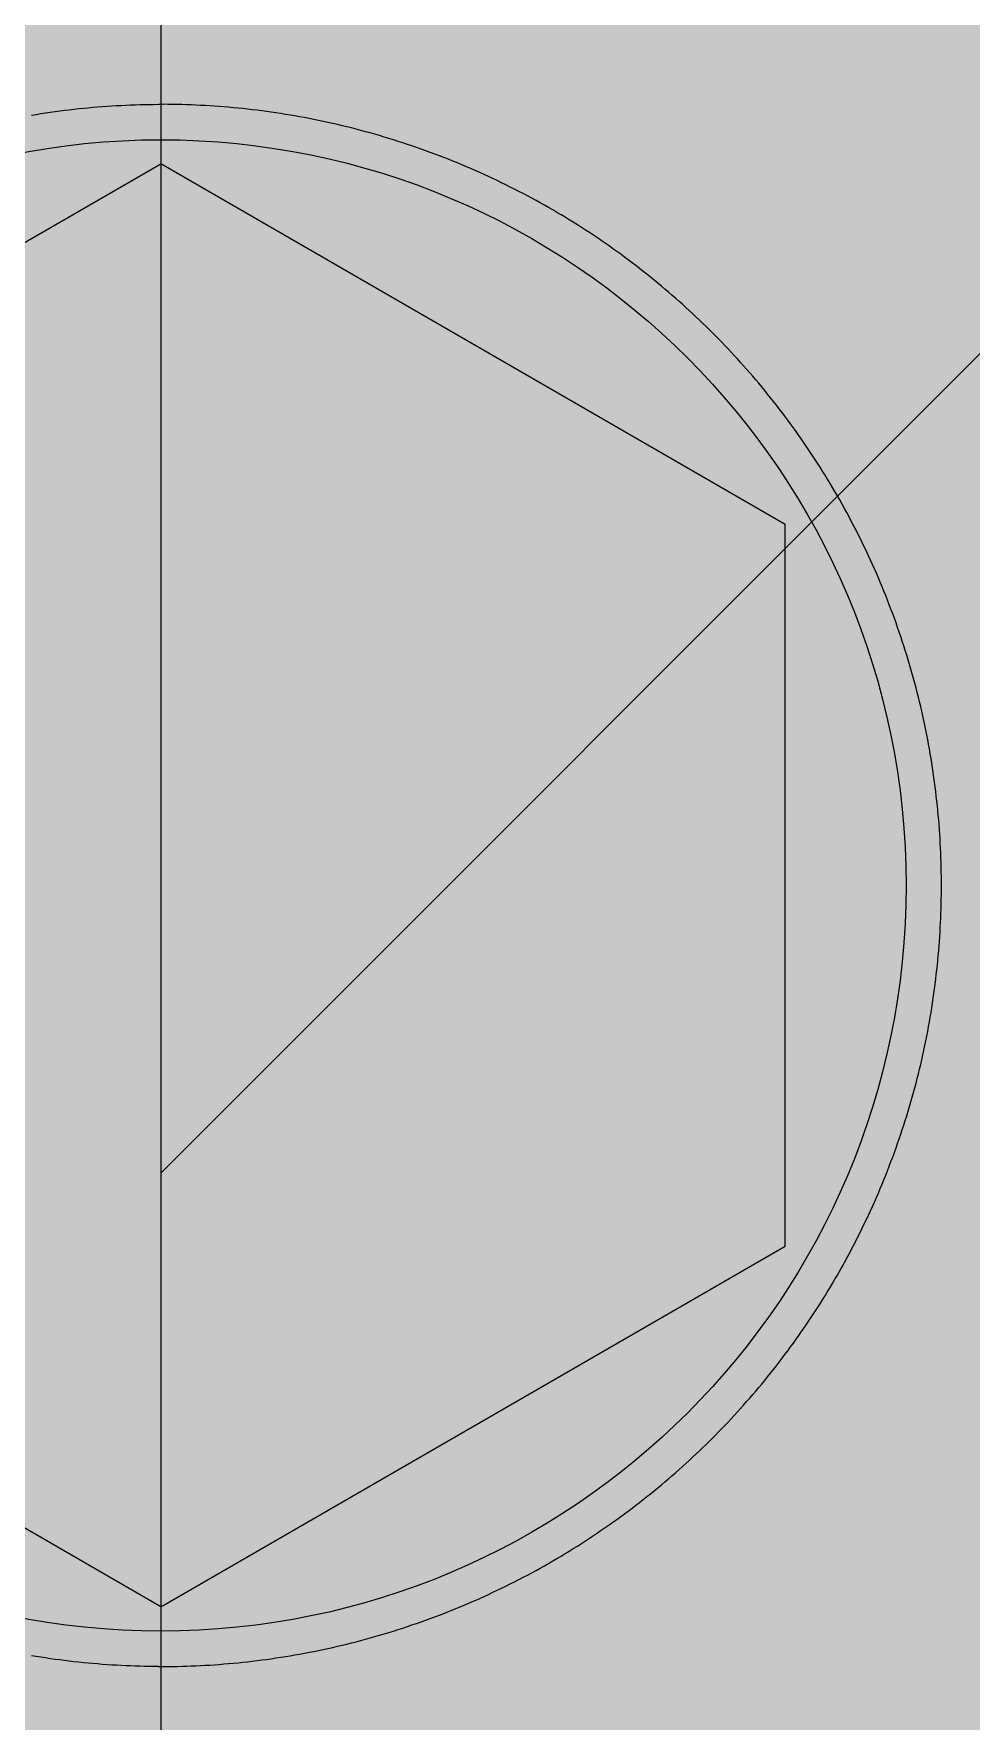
# Model space of a CAD drawing. Header units: millimetres. Extents: x 126 to 12547, y 1644 to 26714.
# Drawn here: x 9359.46 to 9362.46, y 3332.36 to 3337.76 of the extents above; entities that cross this region are included whole.
import ezdxf

# ---------------------------------------------------------------- set-up
doc = ezdxf.new("R2010")
doc.units = ezdxf.units.MM
for name, color, linetype, lineweight in [('F_ARREDI', 7, 'Continuous', 5), ('F_FERRAMENTA', 253, 'Continuous', 5), ('F_MULTI laminato OPACO_retino', 1, 'Continuous', 5), ('F_MULTI tessuto', 151, 'Continuous', 5), ('F_MULTI_tessuto_retino', 8, 'Continuous', 5)]:
    doc.layers.add(name, color=color, linetype=linetype, lineweight=lineweight)
doc.layers.add('TRATTEGGI - Hatch', color=7, linetype='Continuous')

# ---------------------------------------------------------------- blocks, each defined once
blk = doc.blocks.new('CASSETTIERA INTERNA_armadi_sez._..........')
at = {"layer": 'F_MULTI laminato OPACO_retino'}
h = blk.add_hatch(color=9, dxfattribs=at)
h.dxf.hatch_style = 1
h.paths.add_polyline_path([(737308.4138, 530376.8016), (737838.4138, 530376.8016), (737838.4138, 529835.8018), (737308.4138, 529835.8018)])
at = {"layer": 'F_MULTI laminato OPACO_retino', "true_color": 0x636466, "transparency": 33554503}
h = blk.add_hatch(dxfattribs=at)
h.set_pattern_fill('ANSI31', color=251)
h.paths.add_polyline_path([(737820.4138, 529884.3016), (737838.4138, 529884.3016), (737838.4138, 530008.3016), (737820.4138, 530008.3016)])
at = {"layer": 'TRATTEGGI - Hatch', "true_color": 0xc7c8ca}
h = blk.add_hatch(color=9, dxfattribs=at)
h.dxf.hatch_style = 1
h.paths.add_polyline_path([(737820.4138, 529884.3016), (737838.4138, 529884.3016), (737838.4138, 530008.3016), (737820.4138, 530008.3016)])
at = {"layer": 'F_MULTI tessuto'}
blk.add_lwpolyline([(737820.4138, 529884.3016), (737838.4138, 529884.3016), (737838.4138, 530008.3016), (737820.4138, 530008.3016)], close=True, dxfattribs=at)
blk = doc.blocks.new('ARMADIO_camera master_sez._2')
at = {"layer": 'F_MULTI_tessuto_retino', "true_color": 0x939598}
h = blk.add_hatch(color=252, dxfattribs=at)
h.dxf.hatch_style = 1
h.paths.add_polyline_path([(737273.4138, 529835.8018), (737853.4138, 529835.8018), (737853.4138, 531875.8018), (737273.4138, 531875.8018)])
at = {"layer": 'F_FERRAMENTA'}
for p, q in [((737803.0752, 529908.2785), (737803.0904, 529908.2805)), ((737803.0904, 529908.2805), (737803.1056, 529908.2825)), ((737803.1056, 529908.2825), (737803.1207, 529908.2843)), ((737803.1207, 529908.2843), (737803.1359, 529908.286)), ((737803.1359, 529908.286), (737803.151, 529908.2877)), ((737803.151, 529908.2877), (737803.1662, 529908.2892)), ((737803.1662, 529908.2892), (737803.1813, 529908.2907)), ((737803.1813, 529908.2907), (737803.1964, 529908.292)), ((737803.1964, 529908.292), (737803.2115, 529908.2933)), ((737803.2115, 529908.2933), (737803.2266, 529908.2945)), ((737803.2266, 529908.2945), (737803.2417, 529908.2956)), ((737803.2417, 529908.2956), (737803.2568, 529908.2966)), ((737803.2568, 529908.2966), (737803.2718, 529908.2975)), ((737803.2718, 529908.2975), (737803.2868, 529908.2983)), ((737803.2868, 529908.2983), (737803.3019, 529908.299)), ((737803.3019, 529908.299), (737803.3169, 529908.2997)), ((737803.3169, 529908.2997), (737803.3318, 529908.3002)), ((737803.3318, 529908.3002), (737803.3468, 529908.3007)), ((737803.3468, 529908.3007), (737803.3617, 529908.301)), ((737803.3617, 529908.301), (737803.3766, 529908.3013)), ((737803.3766, 529908.3013), (737803.3915, 529908.3015)), ((737803.3915, 529908.3015), (737803.4064, 529908.3016)), ((737803.4064, 529908.3016), (737803.4212, 529908.3016)), ((737803.436, 529908.3015), (737803.4212, 529908.3016)), ((737803.4509, 529908.3013), (737803.436, 529908.3015)), ((737803.4658, 529908.301), (737803.4509, 529908.3013)), ((737803.4808, 529908.3007), (737803.4658, 529908.301)), ((737803.4957, 529908.3002), (737803.4808, 529908.3007)), ((737803.5107, 529908.2997), (737803.4957, 529908.3002)), ((737803.5257, 529908.299), (737803.5107, 529908.2997)), ((737803.5407, 529908.2983), (737803.5257, 529908.299)), ((737803.5557, 529908.2975), (737803.5407, 529908.2983)), ((737803.5708, 529908.2966), (737803.5557, 529908.2975)), ((737803.5858, 529908.2956), (737803.5708, 529908.2966)), ((737803.6009, 529908.2945), (737803.5858, 529908.2956)), ((737803.616, 529908.2933), (737803.6009, 529908.2945)), ((737803.6311, 529908.292), (737803.616, 529908.2933)), ((737803.6462, 529908.2907), (737803.6311, 529908.292)), ((737803.6614, 529908.2892), (737803.6462, 529908.2907)), ((737803.6765, 529908.2877), (737803.6614, 529908.2892)), ((737803.6917, 529908.286), (737803.6765, 529908.2877)), ((737803.7068, 529908.2843), (737803.6917, 529908.286)), ((737803.722, 529908.2825), (737803.7068, 529908.2843)), ((737803.7371, 529908.2805), (737803.722, 529908.2825)), ((737803.7523, 529908.2785), (737803.7371, 529908.2805)), ((737802.9994, 529908.267), (737803.0145, 529908.2695)), ((737803.0145, 529908.2695), (737803.0297, 529908.2719)), ((737803.0297, 529908.2719), (737803.0449, 529908.2742)), ((737803.0449, 529908.2742), (737803.0601, 529908.2764)), ((737803.0601, 529908.2764), (737803.0752, 529908.2785)), ((737803.7675, 529908.2764), (737803.7523, 529908.2785)), ((737803.7826, 529908.2742), (737803.7675, 529908.2764)), ((737803.7978, 529908.2719), (737803.7826, 529908.2742)), ((737803.813, 529908.2695), (737803.7978, 529908.2719)), ((737803.8282, 529908.267), (737803.813, 529908.2695)), ((737803.8433, 529908.2644), (737803.8282, 529908.267)), ((737803.8585, 529908.2617), (737803.8433, 529908.2644)), ((737803.8736, 529908.2589), (737803.8585, 529908.2617)), ((737803.8888, 529908.256), (737803.8736, 529908.2589)), ((737803.9039, 529908.253), (737803.8888, 529908.256)), ((737803.9191, 529908.25), (737803.9039, 529908.253)), ((737803.9342, 529908.2468), (737803.9191, 529908.25)), ((737803.9493, 529908.2435), (737803.9342, 529908.2468)), ((737803.9644, 529908.2402), (737803.9493, 529908.2435)), ((737803.9795, 529908.2367), (737803.9644, 529908.2402)), ((737803.9946, 529908.2332), (737803.9795, 529908.2367)), ((737804.0096, 529908.2295), (737803.9946, 529908.2332)), ((737804.0246, 529908.2258), (737804.0096, 529908.2295)), ((737804.0397, 529908.2219), (737804.0246, 529908.2258)), ((737804.0547, 529908.218), (737804.0397, 529908.2219)), ((737804.0697, 529908.214), (737804.0547, 529908.218)), ((737804.0846, 529908.2098), (737804.0697, 529908.214)), ((737804.0996, 529908.2056), (737804.0846, 529908.2098)), ((737804.1145, 529908.2013), (737804.0996, 529908.2056)), ((737804.1294, 529908.1969), (737804.1145, 529908.2013)), ((737804.1443, 529908.1924), (737804.1294, 529908.1969)), ((737804.1591, 529908.1878), (737804.1443, 529908.1924)), ((737804.1739, 529908.1831), (737804.1591, 529908.1878)), ((737804.1887, 529908.1784), (737804.1739, 529908.1831)), ((737804.2035, 529908.1735), (737804.1887, 529908.1784)), ((737804.2183, 529908.1686), (737804.2035, 529908.1735)), ((737804.233, 529908.1635), (737804.2183, 529908.1686)), ((737804.2476, 529908.1584), (737804.233, 529908.1635)), ((737804.2623, 529908.1531), (737804.2476, 529908.1584)), ((737804.2769, 529908.1478), (737804.2623, 529908.1531)), ((737804.2915, 529908.1424), (737804.2769, 529908.1478)), ((737804.306, 529908.1369), (737804.2915, 529908.1424)), ((737804.3205, 529908.1313), (737804.306, 529908.1369)), ((737804.335, 529908.1256), (737804.3205, 529908.1313)), ((737804.3494, 529908.1199), (737804.335, 529908.1256)), ((737804.3638, 529908.114), (737804.3494, 529908.1199)), ((737801.4138, 529906.9563), (737803.4138, 529908.111)), ((737805.4138, 529906.9563), (737803.4138, 529908.111)), ((737804.3782, 529908.1081), (737804.3638, 529908.114)), ((737804.3925, 529908.102), (737804.3782, 529908.1081)), ((737804.4067, 529908.0959), (737804.3925, 529908.102)), ((737804.421, 529908.0897), (737804.4067, 529908.0959)), ((737804.4352, 529908.0834), (737804.421, 529908.0897)), ((737804.4493, 529908.077), (737804.4352, 529908.0834)), ((737804.4634, 529908.0705), (737804.4493, 529908.077)), ((737804.4775, 529908.064), (737804.4634, 529908.0705)), ((737804.4915, 529908.0573), (737804.4775, 529908.064)), ((737804.5054, 529908.0506), (737804.4915, 529908.0573)), ((737804.5193, 529908.0438), (737804.5054, 529908.0506)), ((737804.5332, 529908.0369), (737804.5193, 529908.0438)), ((737804.547, 529908.0299), (737804.5332, 529908.0369)), ((737804.5608, 529908.0229), (737804.547, 529908.0299)), ((737804.5745, 529908.0157), (737804.5608, 529908.0229)), ((737804.5882, 529908.0085), (737804.5745, 529908.0157)), ((737804.6018, 529908.0012), (737804.5882, 529908.0085)), ((737804.6154, 529907.9938), (737804.6018, 529908.0012)), ((737804.6289, 529907.9864), (737804.6154, 529907.9938)), ((737804.6423, 529907.9788), (737804.6289, 529907.9864)), ((737804.6557, 529907.9712), (737804.6423, 529907.9788)), ((737804.6691, 529907.9635), (737804.6557, 529907.9712)), ((737804.6824, 529907.9558), (737804.6691, 529907.9635)), ((737804.6956, 529907.9479), (737804.6824, 529907.9558)), ((737804.7088, 529907.94), (737804.6956, 529907.9479)), ((737804.7219, 529907.932), (737804.7088, 529907.94)), ((737804.7349, 529907.9239), (737804.7219, 529907.932)), ((737804.7479, 529907.9158), (737804.7349, 529907.9239)), ((737804.7608, 529907.9076), (737804.7479, 529907.9158)), ((737804.7737, 529907.8993), (737804.7608, 529907.9076)), ((737804.7865, 529907.891), (737804.7737, 529907.8993)), ((737804.7992, 529907.8825), (737804.7865, 529907.891)), ((737804.8119, 529907.874), (737804.7992, 529907.8825)), ((737804.8245, 529907.8655), (737804.8119, 529907.874)), ((737804.8371, 529907.8569), (737804.8245, 529907.8655)), ((737804.8495, 529907.8482), (737804.8371, 529907.8569)), ((737804.8619, 529907.8394), (737804.8495, 529907.8482)), ((737804.8743, 529907.8306), (737804.8619, 529907.8394)), ((737804.8866, 529907.8217), (737804.8743, 529907.8306)), ((737804.8988, 529907.8127), (737804.8866, 529907.8217)), ((737804.9109, 529907.8037), (737804.8988, 529907.8127)), ((737804.9229, 529907.7946), (737804.9109, 529907.8037)), ((737804.9349, 529907.7855), (737804.9229, 529907.7946)), ((737804.9469, 529907.7763), (737804.9349, 529907.7855)), ((737804.9587, 529907.767), (737804.9469, 529907.7763)), ((737804.9705, 529907.7577), (737804.9587, 529907.767)), ((737804.9822, 529907.7483), (737804.9705, 529907.7577)), ((737804.9938, 529907.7389), (737804.9822, 529907.7483)), ((737805.0054, 529907.7294), (737804.9938, 529907.7389)), ((737805.0169, 529907.7199), (737805.0054, 529907.7294)), ((737805.0283, 529907.7103), (737805.0169, 529907.7199)), ((737805.0396, 529907.7006), (737805.0283, 529907.7103)), ((737805.0508, 529907.691), (737805.0396, 529907.7006)), ((737805.062, 529907.6812), (737805.0508, 529907.691)), ((737805.0731, 529907.6714), (737805.062, 529907.6812)), ((737805.0841, 529907.6616), (737805.0731, 529907.6714)), ((737805.0951, 529907.6517), (737805.0841, 529907.6616)), ((737805.106, 529907.6418), (737805.0951, 529907.6517)), ((737805.1167, 529907.6318), (737805.106, 529907.6418)), ((737805.1275, 529907.6218), (737805.1167, 529907.6318)), ((737805.1381, 529907.6117), (737805.1275, 529907.6218)), ((737805.1486, 529907.6016), (737805.1381, 529907.6117)), ((737805.1591, 529907.5915), (737805.1486, 529907.6016)), ((737805.1695, 529907.5813), (737805.1591, 529907.5915)), ((737805.1798, 529907.5711), (737805.1695, 529907.5813)), ((737805.19, 529907.5608), (737805.1798, 529907.5711)), ((737805.2002, 529907.5505), (737805.19, 529907.5608)), ((737805.2103, 529907.54), (737805.2002, 529907.5505)), ((737805.2205, 529907.5295), (737805.2103, 529907.54)), ((737805.2305, 529907.5189), (737805.2205, 529907.5295)), ((737805.2406, 529907.5082), (737805.2305, 529907.5189)), ((737805.2505, 529907.4975), (737805.2406, 529907.5082)), ((737805.2605, 529907.4867), (737805.2505, 529907.4975)), ((737805.2704, 529907.4757), (737805.2605, 529907.4867)), ((737805.2802, 529907.4648), (737805.2704, 529907.4757)), ((737805.29, 529907.4537), (737805.2802, 529907.4648)), ((737805.2998, 529907.4425), (737805.29, 529907.4537)), ((737805.3095, 529907.4313), (737805.2998, 529907.4425)), ((737805.3191, 529907.42), (737805.3095, 529907.4313)), ((737805.3287, 529907.4086), (737805.3191, 529907.42)), ((737805.3383, 529907.3972), (737805.3287, 529907.4086)), ((737805.3478, 529907.3857), (737805.3383, 529907.3972)), ((737805.3572, 529907.3741), (737805.3478, 529907.3857)), ((737805.3666, 529907.3624), (737805.3572, 529907.3741)), ((737805.3759, 529907.3507), (737805.3666, 529907.3624)), ((737805.3852, 529907.3389), (737805.3759, 529907.3507)), ((737805.3944, 529907.327), (737805.3852, 529907.3389)), ((737805.4036, 529907.315), (737805.3944, 529907.327)), ((737805.4126, 529907.303), (737805.4036, 529907.315)), ((737805.4217, 529907.2909), (737805.4126, 529907.303)), ((737805.4307, 529907.2788), (737805.4217, 529907.2909)), ((737805.4396, 529907.2665), (737805.4307, 529907.2788)), ((737805.4484, 529907.2542), (737805.4396, 529907.2665)), ((737805.4572, 529907.2419), (737805.4484, 529907.2542)), ((737805.4659, 529907.2294), (737805.4572, 529907.2419)), ((737805.4745, 529907.2169), (737805.4659, 529907.2294)), ((737805.4831, 529907.2044), (737805.4745, 529907.2169)), ((737805.4916, 529907.1917), (737805.4831, 529907.2044)), ((737805.5, 529907.179), (737805.4916, 529907.1917)), ((737805.5084, 529907.1663), (737805.5, 529907.179)), ((737805.5167, 529907.1535), (737805.5084, 529907.1663)), ((737805.5249, 529907.1406), (737805.5167, 529907.1535)), ((737805.5331, 529907.1276), (737805.5249, 529907.1406)), ((737805.5412, 529907.1146), (737805.5331, 529907.1276)), ((737805.5492, 529907.1015), (737805.5412, 529907.1146)), ((737805.5571, 529907.0884), (737805.5492, 529907.1015)), ((737805.565, 529907.0752), (737805.5571, 529907.0884)), ((737805.5727, 529907.062), (737805.565, 529907.0752)), ((737805.5804, 529907.0487), (737805.5727, 529907.062)), ((737805.5881, 529907.0353), (737805.5804, 529907.0487)), ((737805.5956, 529907.0219), (737805.5881, 529907.0353)), ((737805.6031, 529907.0085), (737805.5956, 529907.0219)), ((737805.6105, 529906.9949), (737805.6031, 529907.0085)), ((737805.6178, 529906.9814), (737805.6105, 529906.9949)), ((737805.4138, 529904.6469), (737805.4138, 529906.9563)), ((737805.6251, 529906.9678), (737805.6178, 529906.9814)), ((737805.6322, 529906.9541), (737805.6251, 529906.9678)), ((737805.6393, 529906.9404), (737805.6322, 529906.9541)), ((737805.6463, 529906.9266), (737805.6393, 529906.9404)), ((737805.6532, 529906.9128), (737805.6463, 529906.9266)), ((737805.66, 529906.8989), (737805.6532, 529906.9128)), ((737805.6668, 529906.885), (737805.66, 529906.8989)), ((737805.6735, 529906.871), (737805.6668, 529906.885)), ((737805.68, 529906.857), (737805.6735, 529906.871)), ((737805.6865, 529906.8429), (737805.68, 529906.857)), ((737805.6929, 529906.8288), (737805.6865, 529906.8429)), ((737805.6993, 529906.8147), (737805.6929, 529906.8288)), ((737805.7055, 529906.8005), (737805.6993, 529906.8147)), ((737805.7117, 529906.7863), (737805.7055, 529906.8005)), ((737805.7177, 529906.772), (737805.7117, 529906.7863)), ((737805.7237, 529906.7577), (737805.7177, 529906.772)), ((737805.7296, 529906.7434), (737805.7237, 529906.7577)), ((737805.7354, 529906.729), (737805.7296, 529906.7434)), ((737805.7411, 529906.7146), (737805.7354, 529906.729)), ((737805.7467, 529906.7001), (737805.7411, 529906.7146)), ((737805.7522, 529906.6856), (737805.7467, 529906.7001)), ((737805.7577, 529906.6711), (737805.7522, 529906.6856)), ((737805.763, 529906.6565), (737805.7577, 529906.6711)), ((737805.7683, 529906.6419), (737805.763, 529906.6565)), ((737805.7735, 529906.6272), (737805.7683, 529906.6419)), ((737805.7785, 529906.6126), (737805.7735, 529906.6272)), ((737805.7835, 529906.5979), (737805.7785, 529906.6126)), ((737805.7884, 529906.5831), (737805.7835, 529906.5979)), ((737805.7932, 529906.5684), (737805.7884, 529906.5831)), ((737805.7979, 529906.5536), (737805.7932, 529906.5684)), ((737805.8026, 529906.5388), (737805.7979, 529906.5536)), ((737805.8071, 529906.5239), (737805.8026, 529906.5388)), ((737805.8115, 529906.5091), (737805.8071, 529906.5239)), ((737805.8159, 529906.4942), (737805.8115, 529906.5091)), ((737805.8201, 529906.4793), (737805.8159, 529906.4942)), ((737805.8243, 529906.4643), (737805.8201, 529906.4793)), ((737805.8283, 529906.4494), (737805.8243, 529906.4643)), ((737805.8323, 529906.4344), (737805.8283, 529906.4494)), ((737805.8362, 529906.4194), (737805.8323, 529906.4344)), ((737805.84, 529906.4044), (737805.8362, 529906.4194)), ((737805.8437, 529906.3894), (737805.84, 529906.4044)), ((737805.8473, 529906.3743), (737805.8437, 529906.3894)), ((737805.8508, 529906.3593), (737805.8473, 529906.3743)), ((737805.8542, 529906.3442), (737805.8508, 529906.3593)), ((737805.8575, 529906.3291), (737805.8542, 529906.3442)), ((737805.8607, 529906.314), (737805.8575, 529906.3291)), ((737805.8638, 529906.2989), (737805.8607, 529906.314)), ((737805.8668, 529906.2838), (737805.8638, 529906.2989)), ((737805.8697, 529906.2687), (737805.8668, 529906.2838)), ((737805.8726, 529906.2536), (737805.8697, 529906.2687)), ((737805.8753, 529906.2384), (737805.8726, 529906.2536)), ((737805.8779, 529906.2233), (737805.8753, 529906.2384)), ((737805.8805, 529906.2081), (737805.8779, 529906.2233)), ((737805.8829, 529906.193), (737805.8805, 529906.2081)), ((737805.8853, 529906.1778), (737805.8829, 529906.193)), ((737805.8875, 529906.1627), (737805.8853, 529906.1778)), ((737805.8897, 529906.1475), (737805.8875, 529906.1627)), ((737805.8918, 529906.1323), (737805.8897, 529906.1475)), ((737805.8937, 529906.1172), (737805.8918, 529906.1323)), ((737805.8956, 529906.102), (737805.8937, 529906.1172)), ((737805.8974, 529906.0869), (737805.8956, 529906.102)), ((737805.8991, 529906.0718), (737805.8974, 529906.0869)), ((737805.9007, 529906.0566), (737805.8991, 529906.0718)), ((737805.9022, 529906.0415), (737805.9007, 529906.0566)), ((737805.9036, 529906.0264), (737805.9022, 529906.0415)), ((737805.9049, 529906.0113), (737805.9036, 529906.0264)), ((737805.9061, 529905.9962), (737805.9049, 529906.0113)), ((737805.9073, 529905.9811), (737805.9061, 529905.9962)), ((737805.9083, 529905.9661), (737805.9073, 529905.9811)), ((737805.9093, 529905.951), (737805.9083, 529905.9661)), ((737805.9101, 529905.936), (737805.9093, 529905.951)), ((737805.9109, 529905.921), (737805.9101, 529905.936)), ((737805.9116, 529905.906), (737805.9109, 529905.921)), ((737805.9122, 529905.891), (737805.9116, 529905.906)), ((737805.9126, 529905.876), (737805.9122, 529905.891)), ((737805.9131, 529905.8611), (737805.9126, 529905.876)), ((737805.9134, 529905.8462), (737805.9131, 529905.8611)), ((737805.9136, 529905.8313), (737805.9134, 529905.8462)), ((737805.9137, 529905.8164), (737805.9136, 529905.8313)), ((737805.9138, 529905.8016), (737805.9137, 529905.8164)), ((737805.9137, 529905.7867), (737805.9138, 529905.8016)), ((737805.9126, 529905.7271), (737805.9131, 529905.742)), ((737805.9131, 529905.742), (737805.9134, 529905.757)), ((737805.9134, 529905.757), (737805.9136, 529905.7719)), ((737805.9136, 529905.7719), (737805.9137, 529905.7867)), ((737805.9109, 529905.6822), (737805.9116, 529905.6972)), ((737805.9116, 529905.6972), (737805.9122, 529905.7122)), ((737805.9122, 529905.7122), (737805.9126, 529905.7271)), ((737805.9073, 529905.622), (737805.9083, 529905.6371)), ((737805.9083, 529905.6371), (737805.9093, 529905.6521)), ((737805.9093, 529905.6521), (737805.9101, 529905.6672)), ((737805.9101, 529905.6672), (737805.9109, 529905.6822)), ((737805.9036, 529905.5767), (737805.9049, 529905.5918)), ((737805.9049, 529905.5918), (737805.9061, 529905.6069)), ((737805.9061, 529905.6069), (737805.9073, 529905.622)), ((737805.8974, 529905.5162), (737805.8991, 529905.5314)), ((737805.8991, 529905.5314), (737805.9007, 529905.5465)), ((737805.9007, 529905.5465), (737805.9022, 529905.5616)), ((737805.9022, 529905.5616), (737805.9036, 529905.5767)), ((737805.8918, 529905.4708), (737805.8937, 529905.4859)), ((737805.8937, 529905.4859), (737805.8956, 529905.5011)), ((737805.8956, 529905.5011), (737805.8974, 529905.5162)), ((737805.8829, 529905.4102), (737805.8853, 529905.4253)), ((737805.8853, 529905.4253), (737805.8875, 529905.4405)), ((737805.8875, 529905.4405), (737805.8897, 529905.4556)), ((737805.8897, 529905.4556), (737805.8918, 529905.4708)), ((737805.8726, 529905.3496), (737805.8753, 529905.3647)), ((737805.8753, 529905.3647), (737805.8779, 529905.3799)), ((737805.8779, 529905.3799), (737805.8805, 529905.395)), ((737805.8805, 529905.395), (737805.8829, 529905.4102)), ((737805.8638, 529905.3042), (737805.8668, 529905.3193)), ((737805.8668, 529905.3193), (737805.8697, 529905.3344)), ((737805.8697, 529905.3344), (737805.8726, 529905.3496)), ((737805.8508, 529905.2438), (737805.8542, 529905.2589)), ((737805.8542, 529905.2589), (737805.8575, 529905.274)), ((737805.8575, 529905.274), (737805.8607, 529905.2891)), ((737805.8607, 529905.2891), (737805.8638, 529905.3042)), ((737805.84, 529905.1987), (737805.8437, 529905.2137)), ((737805.8437, 529905.2137), (737805.8473, 529905.2288)), ((737805.8473, 529905.2288), (737805.8508, 529905.2438)), ((737805.8243, 529905.1388), (737805.8283, 529905.1537)), ((737805.8283, 529905.1537), (737805.8323, 529905.1687)), ((737805.8323, 529905.1687), (737805.8362, 529905.1837)), ((737805.8362, 529905.1837), (737805.84, 529905.1987)), ((737805.8071, 529905.0792), (737805.8115, 529905.0941)), ((737805.8115, 529905.0941), (737805.8159, 529905.1089)), ((737805.8159, 529905.1089), (737805.8201, 529905.1239)), ((737805.8201, 529905.1239), (737805.8243, 529905.1388)), ((737805.7932, 529905.0347), (737805.7979, 529905.0495)), ((737805.7979, 529905.0495), (737805.8026, 529905.0643)), ((737805.8026, 529905.0643), (737805.8071, 529905.0792)), ((737805.7735, 529904.9759), (737805.7785, 529904.9906)), ((737805.7785, 529904.9906), (737805.7835, 529905.0053)), ((737805.7835, 529905.0053), (737805.7884, 529905.02)), ((737805.7884, 529905.02), (737805.7932, 529905.0347)), ((737805.7522, 529904.9175), (737805.7577, 529904.9321)), ((737805.7577, 529904.9321), (737805.763, 529904.9466)), ((737805.763, 529904.9466), (737805.7683, 529904.9613)), ((737805.7683, 529904.9613), (737805.7735, 529904.9759)), ((737805.7354, 529904.8741), (737805.7411, 529904.8886)), ((737805.7411, 529904.8886), (737805.7467, 529904.903)), ((737805.7467, 529904.903), (737805.7522, 529904.9175)), ((737805.7117, 529904.8168), (737805.7177, 529904.8311)), ((737805.7177, 529904.8311), (737805.7237, 529904.8454)), ((737805.7237, 529904.8454), (737805.7296, 529904.8598)), ((737805.7296, 529904.8598), (737805.7354, 529904.8741)), ((737805.6865, 529904.7602), (737805.6929, 529904.7743)), ((737805.6929, 529904.7743), (737805.6993, 529904.7884)), ((737805.6993, 529904.7884), (737805.7055, 529904.8026)), ((737805.7055, 529904.8026), (737805.7117, 529904.8168)), ((737805.66, 529904.7042), (737805.6668, 529904.7182)), ((737805.6668, 529904.7182), (737805.6735, 529904.7321)), ((737805.6735, 529904.7321), (737805.68, 529904.7461)), ((737805.68, 529904.7461), (737805.6865, 529904.7602)), ((737805.6322, 529904.649), (737805.6393, 529904.6628)), ((737805.6393, 529904.6628), (737805.6463, 529904.6765)), ((737805.6463, 529904.6765), (737805.6532, 529904.6904)), ((737805.6532, 529904.6904), (737805.66, 529904.7042)), ((737803.4138, 529903.4922), (737801.4138, 529904.6469)), ((737803.4138, 529903.4922), (737805.4138, 529904.6469)), ((737805.6031, 529904.5947), (737805.6105, 529904.6082)), ((737805.6105, 529904.6082), (737805.6178, 529904.6218)), ((737805.6178, 529904.6218), (737805.6251, 529904.6354)), ((737805.6251, 529904.6354), (737805.6322, 529904.649)), ((737805.5727, 529904.5411), (737805.5804, 529904.5544)), ((737805.5804, 529904.5544), (737805.5881, 529904.5678)), ((737805.5881, 529904.5678), (737805.5956, 529904.5812)), ((737805.5956, 529904.5812), (737805.6031, 529904.5947)), ((737805.5412, 529904.4885), (737805.5492, 529904.5016)), ((737805.5492, 529904.5016), (737805.5571, 529904.5147)), ((737805.5571, 529904.5147), (737805.565, 529904.5279)), ((737805.565, 529904.5279), (737805.5727, 529904.5411)), ((737805.5084, 529904.4368), (737805.5167, 529904.4497)), ((737805.5167, 529904.4497), (737805.5249, 529904.4626)), ((737805.5249, 529904.4626), (737805.5331, 529904.4755)), ((737805.5331, 529904.4755), (737805.5412, 529904.4885)), ((737805.4745, 529904.3862), (737805.4831, 529904.3988)), ((737805.4831, 529904.3988), (737805.4916, 529904.4114)), ((737805.4916, 529904.4114), (737805.5, 529904.4241)), ((737805.5, 529904.4241), (737805.5084, 529904.4368)), ((737805.4396, 529904.3366), (737805.4484, 529904.3489)), ((737805.4484, 529904.3489), (737805.4572, 529904.3613)), ((737805.4572, 529904.3613), (737805.4659, 529904.3737)), ((737805.4659, 529904.3737), (737805.4745, 529904.3862)), ((737805.3944, 529904.2761), (737805.4036, 529904.2881)), ((737805.4036, 529904.2881), (737805.4126, 529904.3001)), ((737805.4126, 529904.3001), (737805.4217, 529904.3122)), ((737805.4217, 529904.3122), (737805.4307, 529904.3244)), ((737805.4307, 529904.3244), (737805.4396, 529904.3366)), ((737805.3478, 529904.2174), (737805.3572, 529904.229)), ((737805.3572, 529904.229), (737805.3666, 529904.2407)), ((737805.3666, 529904.2407), (737805.3759, 529904.2524)), ((737805.3759, 529904.2524), (737805.3852, 529904.2643)), ((737805.3852, 529904.2643), (737805.3944, 529904.2761)), ((737805.3095, 529904.1718), (737805.3191, 529904.1831)), ((737805.3191, 529904.1831), (737805.3287, 529904.1945)), ((737805.3287, 529904.1945), (737805.3383, 529904.2059)), ((737805.3383, 529904.2059), (737805.3478, 529904.2174)), ((737805.2605, 529904.1165), (737805.2704, 529904.1274)), ((737805.2704, 529904.1274), (737805.2802, 529904.1384)), ((737805.2802, 529904.1384), (737805.29, 529904.1494)), ((737805.29, 529904.1494), (737805.2998, 529904.1606)), ((737805.2998, 529904.1606), (737805.3095, 529904.1718)), ((737805.2103, 529904.0631), (737805.2205, 529904.0736)), ((737805.2205, 529904.0736), (737805.2305, 529904.0842)), ((737805.2305, 529904.0842), (737805.2406, 529904.0949)), ((737805.2406, 529904.0949), (737805.2505, 529904.1056)), ((737805.2505, 529904.1056), (737805.2605, 529904.1165)), ((737805.1591, 529904.0116), (737805.1695, 529904.0218)), ((737805.1695, 529904.0218), (737805.1798, 529904.032)), ((737805.1798, 529904.032), (737805.19, 529904.0423)), ((737805.19, 529904.0423), (737805.2002, 529904.0527)), ((737805.2002, 529904.0527), (737805.2103, 529904.0631)), ((737805.0951, 529903.9514), (737805.106, 529903.9613)), ((737805.106, 529903.9613), (737805.1167, 529903.9713)), ((737805.1167, 529903.9713), (737805.1275, 529903.9813)), ((737805.1275, 529903.9813), (737805.1381, 529903.9914)), ((737805.1381, 529903.9914), (737805.1486, 529904.0015)), ((737805.1486, 529904.0015), (737805.1591, 529904.0116)), ((737805.0396, 529903.9025), (737805.0508, 529903.9122)), ((737805.0508, 529903.9122), (737805.062, 529903.9219)), ((737805.062, 529903.9219), (737805.0731, 529903.9317)), ((737805.0731, 529903.9317), (737805.0841, 529903.9415)), ((737805.0841, 529903.9415), (737805.0951, 529903.9514)), ((737804.9705, 529903.8454), (737804.9822, 529903.8548)), ((737804.9822, 529903.8548), (737804.9938, 529903.8642)), ((737804.9938, 529903.8642), (737805.0054, 529903.8737)), ((737805.0054, 529903.8737), (737805.0169, 529903.8833)), ((737805.0169, 529903.8833), (737805.0283, 529903.8928)), ((737805.0283, 529903.8928), (737805.0396, 529903.9025)), ((737804.8988, 529903.7904), (737804.9109, 529903.7994)), ((737804.9109, 529903.7994), (737804.9229, 529903.8085)), ((737804.9229, 529903.8085), (737804.9349, 529903.8177)), ((737804.9349, 529903.8177), (737804.9469, 529903.8269)), ((737804.9469, 529903.8269), (737804.9587, 529903.8361)), ((737804.9587, 529903.8361), (737804.9705, 529903.8454)), ((737804.8245, 529903.7376), (737804.8371, 529903.7463)), ((737804.8371, 529903.7463), (737804.8495, 529903.755)), ((737804.8495, 529903.755), (737804.8619, 529903.7637)), ((737804.8619, 529903.7637), (737804.8743, 529903.7726)), ((737804.8743, 529903.7726), (737804.8866, 529903.7815)), ((737804.8866, 529903.7815), (737804.8988, 529903.7904)), ((737804.7479, 529903.6873), (737804.7608, 529903.6955)), ((737804.7608, 529903.6955), (737804.7737, 529903.7038)), ((737804.7737, 529903.7038), (737804.7865, 529903.7122)), ((737804.7865, 529903.7122), (737804.7992, 529903.7206)), ((737804.7992, 529903.7206), (737804.8119, 529903.7291)), ((737804.8119, 529903.7291), (737804.8245, 529903.7376)), ((737804.6557, 529903.6319), (737804.6691, 529903.6396)), ((737804.6691, 529903.6396), (737804.6824, 529903.6474)), ((737804.6824, 529903.6474), (737804.6956, 529903.6552)), ((737804.6956, 529903.6552), (737804.7088, 529903.6631)), ((737804.7088, 529903.6631), (737804.7219, 529903.6711)), ((737804.7219, 529903.6711), (737804.7349, 529903.6792)), ((737804.7349, 529903.6792), (737804.7479, 529903.6873)), ((737804.5608, 529903.5803), (737804.5745, 529903.5874)), ((737804.5745, 529903.5874), (737804.5882, 529903.5946)), ((737804.5882, 529903.5946), (737804.6018, 529903.6019)), ((737804.6018, 529903.6019), (737804.6154, 529903.6093)), ((737804.6154, 529903.6093), (737804.6289, 529903.6168)), ((737804.6289, 529903.6168), (737804.6423, 529903.6243)), ((737804.6423, 529903.6243), (737804.6557, 529903.6319)), ((737804.4493, 529903.5261), (737804.4634, 529903.5326)), ((737804.4634, 529903.5326), (737804.4775, 529903.5392)), ((737804.4775, 529903.5392), (737804.4915, 529903.5458)), ((737804.4915, 529903.5458), (737804.5054, 529903.5525)), ((737804.5054, 529903.5525), (737804.5193, 529903.5593)), ((737804.5193, 529903.5593), (737804.5332, 529903.5662)), ((737804.5332, 529903.5662), (737804.547, 529903.5732)), ((737804.547, 529903.5732), (737804.5608, 529903.5803)), ((737804.3205, 529903.4718), (737804.335, 529903.4775)), ((737804.335, 529903.4775), (737804.3494, 529903.4833)), ((737804.3494, 529903.4833), (737804.3638, 529903.4891)), ((737804.3638, 529903.4891), (737804.3782, 529903.4951)), ((737804.3782, 529903.4951), (737804.3925, 529903.5011)), ((737804.3925, 529903.5011), (737804.4067, 529903.5072)), ((737804.4067, 529903.5072), (737804.421, 529903.5134)), ((737804.421, 529903.5134), (737804.4352, 529903.5197)), ((737804.4352, 529903.5197), (737804.4493, 529903.5261)), ((737804.1591, 529903.4153), (737804.1739, 529903.42)), ((737804.1739, 529903.42), (737804.1887, 529903.4248)), ((737804.1887, 529903.4248), (737804.2035, 529903.4296)), ((737804.2035, 529903.4296), (737804.2183, 529903.4346)), ((737804.2183, 529903.4346), (737804.233, 529903.4396)), ((737804.233, 529903.4396), (737804.2476, 529903.4448)), ((737804.2476, 529903.4448), (737804.2623, 529903.45)), ((737804.2623, 529903.45), (737804.2769, 529903.4553)), ((737804.2769, 529903.4553), (737804.2915, 529903.4607)), ((737804.2915, 529903.4607), (737804.306, 529903.4662)), ((737804.306, 529903.4662), (737804.3205, 529903.4718)), ((737803.9644, 529903.363), (737803.9795, 529903.3664)), ((737803.9795, 529903.3664), (737803.9946, 529903.37)), ((737803.9946, 529903.37), (737804.0096, 529903.3736)), ((737804.0096, 529903.3736), (737804.0246, 529903.3774)), ((737804.0246, 529903.3774), (737804.0397, 529903.3812)), ((737804.0397, 529903.3812), (737804.0547, 529903.3851)), ((737804.0547, 529903.3851), (737804.0697, 529903.3892)), ((737804.0697, 529903.3892), (737804.0846, 529903.3933)), ((737804.0846, 529903.3933), (737804.0996, 529903.3975)), ((737804.0996, 529903.3975), (737804.1145, 529903.4018)), ((737804.1145, 529903.4018), (737804.1294, 529903.4062)), ((737804.1294, 529903.4062), (737804.1443, 529903.4107)), ((737804.1443, 529903.4107), (737804.1591, 529903.4153)), ((737803.0145, 529903.3337), (737802.9994, 529903.3362)), ((737803.0297, 529903.3313), (737803.0145, 529903.3337)), ((737803.0449, 529903.329), (737803.0297, 529903.3313)), ((737803.0601, 529903.3267), (737803.0449, 529903.329)), ((737803.0752, 529903.3246), (737803.0601, 529903.3267)), ((737803.0904, 529903.3226), (737803.0752, 529903.3246)), ((737803.1056, 529903.3207), (737803.0904, 529903.3226)), ((737803.1207, 529903.3188), (737803.1056, 529903.3207)), ((737803.1359, 529903.3171), (737803.1207, 529903.3188)), ((737803.151, 529903.3155), (737803.1359, 529903.3171)), ((737803.1662, 529903.3139), (737803.151, 529903.3155)), ((737803.1813, 529903.3124), (737803.1662, 529903.3139)), ((737803.1964, 529903.3111), (737803.1813, 529903.3124)), ((737803.2115, 529903.3098), (737803.1964, 529903.3111)), ((737803.616, 529903.3098), (737803.6311, 529903.3111)), ((737803.6311, 529903.3111), (737803.6462, 529903.3124)), ((737803.6462, 529903.3124), (737803.6614, 529903.3139)), ((737803.6614, 529903.3139), (737803.6765, 529903.3155)), ((737803.6765, 529903.3155), (737803.6917, 529903.3171)), ((737803.6917, 529903.3171), (737803.7068, 529903.3188)), ((737803.7068, 529903.3188), (737803.722, 529903.3207)), ((737803.722, 529903.3207), (737803.7371, 529903.3226)), ((737803.7371, 529903.3226), (737803.7523, 529903.3246)), ((737803.7523, 529903.3246), (737803.7675, 529903.3267)), ((737803.7675, 529903.3267), (737803.7826, 529903.329)), ((737803.7826, 529903.329), (737803.7978, 529903.3313)), ((737803.7978, 529903.3313), (737803.813, 529903.3337)), ((737803.813, 529903.3337), (737803.8282, 529903.3362)), ((737803.8282, 529903.3362), (737803.8433, 529903.3388)), ((737803.8433, 529903.3388), (737803.8585, 529903.3414)), ((737803.8585, 529903.3414), (737803.8736, 529903.3442)), ((737803.8736, 529903.3442), (737803.8888, 529903.3471)), ((737803.8888, 529903.3471), (737803.9039, 529903.3501)), ((737803.9039, 529903.3501), (737803.9191, 529903.3532)), ((737803.9191, 529903.3532), (737803.9342, 529903.3563)), ((737803.9342, 529903.3563), (737803.9493, 529903.3596)), ((737803.9493, 529903.3596), (737803.9644, 529903.363)), ((737803.2266, 529903.3086), (737803.2115, 529903.3098)), ((737803.2417, 529903.3075), (737803.2266, 529903.3086)), ((737803.2568, 529903.3065), (737803.2417, 529903.3075)), ((737803.2718, 529903.3056), (737803.2568, 529903.3065)), ((737803.2868, 529903.3048), (737803.2718, 529903.3056)), ((737803.3019, 529903.3041), (737803.2868, 529903.3048)), ((737803.3169, 529903.3035), (737803.3019, 529903.3041)), ((737803.3318, 529903.3029), (737803.3169, 529903.3035)), ((737803.3468, 529903.3025), (737803.3318, 529903.3029)), ((737803.3617, 529903.3021), (737803.3468, 529903.3025)), ((737803.3766, 529903.3018), (737803.3617, 529903.3021)), ((737803.3915, 529903.3017), (737803.3766, 529903.3018)), ((737803.4064, 529903.3016), (737803.3915, 529903.3017)), ((737803.4064, 529903.3016), (737803.4212, 529903.3016)), ((737803.4212, 529903.3016), (737803.436, 529903.3017)), ((737803.436, 529903.3017), (737803.4509, 529903.3018)), ((737803.4509, 529903.3018), (737803.4658, 529903.3021)), ((737803.4658, 529903.3021), (737803.4808, 529903.3025)), ((737803.4808, 529903.3025), (737803.4957, 529903.3029)), ((737803.4957, 529903.3029), (737803.5107, 529903.3035)), ((737803.5107, 529903.3035), (737803.5257, 529903.3041)), ((737803.5257, 529903.3041), (737803.5407, 529903.3048)), ((737803.5407, 529903.3048), (737803.5557, 529903.3056)), ((737803.5557, 529903.3056), (737803.5708, 529903.3065)), ((737803.5708, 529903.3065), (737803.5858, 529903.3075)), ((737803.5858, 529903.3075), (737803.6009, 529903.3086)), ((737803.6009, 529903.3086), (737803.616, 529903.3098))]:
    blk.add_line(p, q, dxfattribs=at)
blk.add_circle((737803.4138, 529905.8016), 2.3866, dxfattribs=at)
at = {"layer": 'F_ARREDI', "lineweight": 5}
blk.add_blockref('CASSETTIERA INTERNA_armadi_sez._..........', (-17, 18), dxfattribs=at)

msp = doc.modelspace()

# ---------------------------------------------------------------- block references
at = {"layer": 'F_ARREDI', "color": 2, "lineweight": 5}
msp.add_blockref('ARMADIO_camera master_sez._2', (-728443.5451, -526570.7637), dxfattribs=at)

doc.saveas('drawing.dxf')
